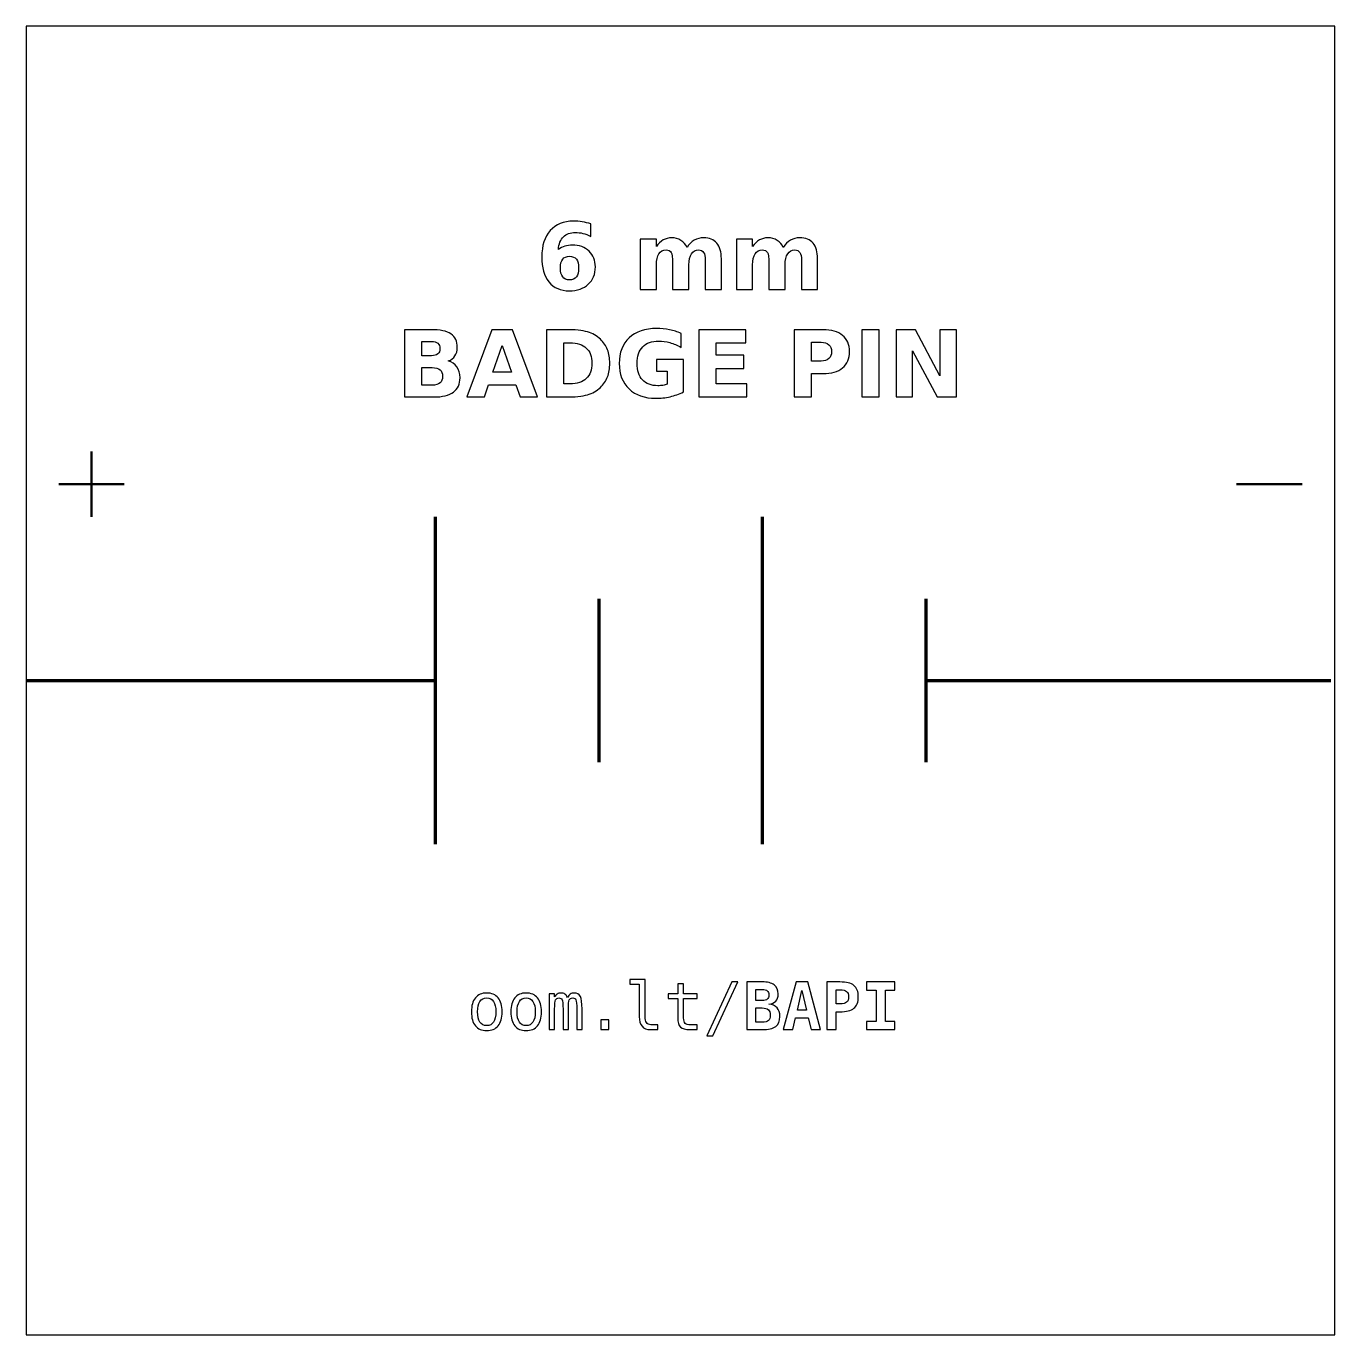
# Model space of a CAD drawing. Header units: centimetres. Extents: x -11.5 to -9.5, y -15.85 to -13.85.
import ezdxf

# ---------------------------------------------------------------- set-up
doc = ezdxf.new("R2010")
doc.units = ezdxf.units.CM
doc.header["$MEASUREMENT"] = 0
doc.layers.add('Layer 1', color=7, linetype='Continuous')

msp = doc.modelspace()

# ---------------------------------------------------------------- linework, layer by layer
at = {"layer": 'Layer 1', "color": 7}
msp.add_open_spline([(-11.5, -13.85), (-11.5, -13.85), (-9.5, -13.85), (-9.5, -13.85), (-9.5, -13.85), (-9.5, -13.85), (-9.5, -15.85), (-9.5, -15.85), (-9.5, -15.85), (-9.5, -15.85), (-11.5, -15.85), (-11.5, -15.85), (-11.5, -15.85), (-11.5, -15.85), (-11.5, -13.85), (-11.5, -13.85)], degree=3, knots=[0, 0, 0, 0, 0.25, 0.25, 0.25, 0.25, 0.5, 0.5, 0.5, 0.5, 0.75, 0.75, 0.75, 0.75, 1, 1, 1, 1], dxfattribs=at)
at = {"layer": 'Layer 1', "color": 250}
for points, knots in [([(-10.63686, -14.15227), (-10.63686, -14.15227), (-10.63686, -14.1713), (-10.63686, -14.1713), (-10.63686, -14.1713), (-10.64123, -14.16923), (-10.64532, -14.1677), (-10.64918, -14.16671), (-10.64918, -14.16671), (-10.65304, -14.16572), (-10.65682, -14.16523), (-10.66049, -14.16523), (-10.66049, -14.16523), (-10.6684, -14.16523), (-10.67453, -14.16742), (-10.67895, -14.17182), (-10.67895, -14.17182), (-10.68335, -14.17619), (-10.68594, -14.1827), (-10.68667, -14.19134), (-10.68667, -14.19134), (-10.68364, -14.1891), (-10.68034, -14.18741), (-10.67681, -14.18628), (-10.67681, -14.18628), (-10.67329, -14.18515), (-10.66943, -14.18459), (-10.66524, -14.18459), (-10.66524, -14.18459), (-10.65473, -14.18459), (-10.64624, -14.18767), (-10.6398, -14.19383), (-10.6398, -14.19383), (-10.63333, -14.19997), (-10.63011, -14.20803), (-10.63011, -14.21801), (-10.63011, -14.21801), (-10.63011, -14.22904), (-10.63371, -14.23786), (-10.64093, -14.24451), (-10.64093, -14.24451), (-10.64812, -14.25114), (-10.65781, -14.25446), (-10.66992, -14.25446), (-10.66992, -14.25446), (-10.68328, -14.25446), (-10.69363, -14.24994), (-10.70097, -14.24091), (-10.70097, -14.24091), (-10.70828, -14.2319), (-10.71195, -14.21909), (-10.71195, -14.20251), (-10.71195, -14.20251), (-10.71195, -14.18553), (-10.70767, -14.17217), (-10.69911, -14.16246), (-10.69911, -14.16246), (-10.69053, -14.15274), (-10.67879, -14.14787), (-10.66386, -14.14787), (-10.66386, -14.14787), (-10.65913, -14.14787), (-10.65454, -14.14825), (-10.65007, -14.14898), (-10.65007, -14.14898), (-10.64563, -14.14971), (-10.64123, -14.15081), (-10.63686, -14.15227)], [0, 0, 0, 0, 0.0588235, 0.0588235, 0.0588235, 0.0588235, 0.1176471, 0.1176471, 0.1176471, 0.1176471, 0.1764706, 0.1764706, 0.1764706, 0.1764706, 0.2352941, 0.2352941, 0.2352941, 0.2352941, 0.2941176, 0.2941176, 0.2941176, 0.2941176, 0.3529412, 0.3529412, 0.3529412, 0.3529412, 0.4117647, 0.4117647, 0.4117647, 0.4117647, 0.4705882, 0.4705882, 0.4705882, 0.4705882, 0.5294118, 0.5294118, 0.5294118, 0.5294118, 0.5882353, 0.5882353, 0.5882353, 0.5882353, 0.6470588, 0.6470588, 0.6470588, 0.6470588, 0.7058824, 0.7058824, 0.7058824, 0.7058824, 0.7647059, 0.7647059, 0.7647059, 0.7647059, 0.8235294, 0.8235294, 0.8235294, 0.8235294, 0.8823529, 0.8823529, 0.8823529, 0.8823529, 0.9411765, 0.9411765, 0.9411765, 0.9411765, 1, 1, 1, 1]), ([(-10.49001, -14.18811), (-10.48688, -14.18334), (-10.48319, -14.17969), (-10.47888, -14.1772), (-10.47888, -14.1772), (-10.47458, -14.17468), (-10.46988, -14.17344), (-10.46473, -14.17344), (-10.46473, -14.17344), (-10.45586, -14.17344), (-10.44911, -14.17617), (-10.44448, -14.18165), (-10.44448, -14.18165), (-10.43984, -14.1871), (-10.43751, -14.19505), (-10.43751, -14.20547), (-10.43751, -14.20547), (-10.43751, -14.20547), (-10.43751, -14.25246), (-10.43751, -14.25246), (-10.43751, -14.25246), (-10.43751, -14.25246), (-10.46233, -14.25246), (-10.46233, -14.25246), (-10.46233, -14.25246), (-10.46233, -14.25246), (-10.46233, -14.21222), (-10.46233, -14.21222), (-10.46233, -14.21222), (-10.46228, -14.21163), (-10.46226, -14.21102), (-10.46223, -14.21036), (-10.46223, -14.21036), (-10.46221, -14.20973), (-10.46219, -14.20881), (-10.46219, -14.20761), (-10.46219, -14.20761), (-10.46219, -14.20215), (-10.46298, -14.19818), (-10.46461, -14.19573), (-10.46461, -14.19573), (-10.46621, -14.19326), (-10.46879, -14.19204), (-10.47237, -14.19204), (-10.47237, -14.19204), (-10.47707, -14.19204), (-10.48067, -14.19397), (-10.48323, -14.19783), (-10.48323, -14.19783), (-10.48577, -14.20168), (-10.48709, -14.20726), (-10.48719, -14.21457), (-10.48719, -14.21457), (-10.48719, -14.21457), (-10.48719, -14.25246), (-10.48719, -14.25246), (-10.48719, -14.25246), (-10.48719, -14.25246), (-10.512, -14.25246), (-10.512, -14.25246), (-10.512, -14.25246), (-10.512, -14.25246), (-10.512, -14.21222), (-10.512, -14.21222), (-10.512, -14.21222), (-10.512, -14.20368), (-10.51273, -14.19818), (-10.51421, -14.19573), (-10.51421, -14.19573), (-10.51567, -14.19326), (-10.51828, -14.19204), (-10.52204, -14.19204), (-10.52204, -14.19204), (-10.52679, -14.19204), (-10.53044, -14.19399), (-10.533, -14.19787), (-10.533, -14.19787), (-10.53556, -14.20175), (-10.53686, -14.20728), (-10.53686, -14.2145), (-10.53686, -14.2145), (-10.53686, -14.2145), (-10.53686, -14.25246), (-10.53686, -14.25246), (-10.53686, -14.25246), (-10.53686, -14.25246), (-10.56167, -14.25246), (-10.56167, -14.25246), (-10.56167, -14.25246), (-10.56167, -14.25246), (-10.56167, -14.1753), (-10.56167, -14.1753), (-10.56167, -14.1753), (-10.56167, -14.1753), (-10.53686, -14.1753), (-10.53686, -14.1753), (-10.53686, -14.1753), (-10.53686, -14.1753), (-10.53686, -14.18661), (-10.53686, -14.18661), (-10.53686, -14.18661), (-10.53382, -14.18223), (-10.53034, -14.17897), (-10.52641, -14.17675), (-10.52641, -14.17675), (-10.52249, -14.17454), (-10.51816, -14.17344), (-10.51343, -14.17344), (-10.51343, -14.17344), (-10.50812, -14.17344), (-10.50339, -14.17473), (-10.49932, -14.1773), (-10.49932, -14.1773), (-10.49523, -14.17988), (-10.49212, -14.18348), (-10.49001, -14.18811)], [0, 0, 0, 0, 0.0344828, 0.0344828, 0.0344828, 0.0344828, 0.0689655, 0.0689655, 0.0689655, 0.0689655, 0.1034483, 0.1034483, 0.1034483, 0.1034483, 0.137931, 0.137931, 0.137931, 0.137931, 0.1724138, 0.1724138, 0.1724138, 0.1724138, 0.2068966, 0.2068966, 0.2068966, 0.2068966, 0.2413793, 0.2413793, 0.2413793, 0.2413793, 0.2758621, 0.2758621, 0.2758621, 0.2758621, 0.3103448, 0.3103448, 0.3103448, 0.3103448, 0.3448276, 0.3448276, 0.3448276, 0.3448276, 0.3793103, 0.3793103, 0.3793103, 0.3793103, 0.4137931, 0.4137931, 0.4137931, 0.4137931, 0.4482759, 0.4482759, 0.4482759, 0.4482759, 0.4827586, 0.4827586, 0.4827586, 0.4827586, 0.5172414, 0.5172414, 0.5172414, 0.5172414, 0.5517241, 0.5517241, 0.5517241, 0.5517241, 0.5862069, 0.5862069, 0.5862069, 0.5862069, 0.6206897, 0.6206897, 0.6206897, 0.6206897, 0.6551724, 0.6551724, 0.6551724, 0.6551724, 0.6896552, 0.6896552, 0.6896552, 0.6896552, 0.7241379, 0.7241379, 0.7241379, 0.7241379, 0.7586207, 0.7586207, 0.7586207, 0.7586207, 0.7931034, 0.7931034, 0.7931034, 0.7931034, 0.8275862, 0.8275862, 0.8275862, 0.8275862, 0.862069, 0.862069, 0.862069, 0.862069, 0.8965517, 0.8965517, 0.8965517, 0.8965517, 0.9310345, 0.9310345, 0.9310345, 0.9310345, 0.9655172, 0.9655172, 0.9655172, 0.9655172, 1, 1, 1, 1]), ([(-10.34297, -14.18811), (-10.33984, -14.18334), (-10.33615, -14.17969), (-10.33184, -14.1772), (-10.33184, -14.1772), (-10.32754, -14.17468), (-10.32284, -14.17344), (-10.31769, -14.17344), (-10.31769, -14.17344), (-10.30882, -14.17344), (-10.30207, -14.17617), (-10.29744, -14.18165), (-10.29744, -14.18165), (-10.2928, -14.1871), (-10.29047, -14.19505), (-10.29047, -14.20547), (-10.29047, -14.20547), (-10.29047, -14.20547), (-10.29047, -14.25246), (-10.29047, -14.25246), (-10.29047, -14.25246), (-10.29047, -14.25246), (-10.31529, -14.25246), (-10.31529, -14.25246), (-10.31529, -14.25246), (-10.31529, -14.25246), (-10.31529, -14.21222), (-10.31529, -14.21222), (-10.31529, -14.21222), (-10.31524, -14.21163), (-10.31522, -14.21102), (-10.31519, -14.21036), (-10.31519, -14.21036), (-10.31517, -14.20973), (-10.31515, -14.20881), (-10.31515, -14.20761), (-10.31515, -14.20761), (-10.31515, -14.20215), (-10.31594, -14.19818), (-10.31757, -14.19573), (-10.31757, -14.19573), (-10.31917, -14.19326), (-10.32175, -14.19204), (-10.32533, -14.19204), (-10.32533, -14.19204), (-10.33003, -14.19204), (-10.33363, -14.19397), (-10.33619, -14.19783), (-10.33619, -14.19783), (-10.33873, -14.20168), (-10.34005, -14.20726), (-10.34015, -14.21457), (-10.34015, -14.21457), (-10.34015, -14.21457), (-10.34015, -14.25246), (-10.34015, -14.25246), (-10.34015, -14.25246), (-10.34015, -14.25246), (-10.36496, -14.25246), (-10.36496, -14.25246), (-10.36496, -14.25246), (-10.36496, -14.25246), (-10.36496, -14.21222), (-10.36496, -14.21222), (-10.36496, -14.21222), (-10.36496, -14.20368), (-10.36569, -14.19818), (-10.36717, -14.19573), (-10.36717, -14.19573), (-10.36863, -14.19326), (-10.37124, -14.19204), (-10.375, -14.19204), (-10.375, -14.19204), (-10.37975, -14.19204), (-10.3834, -14.19399), (-10.38596, -14.19787), (-10.38596, -14.19787), (-10.38852, -14.20175), (-10.38982, -14.20728), (-10.38982, -14.2145), (-10.38982, -14.2145), (-10.38982, -14.2145), (-10.38982, -14.25246), (-10.38982, -14.25246), (-10.38982, -14.25246), (-10.38982, -14.25246), (-10.41463, -14.25246), (-10.41463, -14.25246), (-10.41463, -14.25246), (-10.41463, -14.25246), (-10.41463, -14.1753), (-10.41463, -14.1753), (-10.41463, -14.1753), (-10.41463, -14.1753), (-10.38982, -14.1753), (-10.38982, -14.1753), (-10.38982, -14.1753), (-10.38982, -14.1753), (-10.38982, -14.18661), (-10.38982, -14.18661), (-10.38982, -14.18661), (-10.38678, -14.18223), (-10.3833, -14.17897), (-10.37937, -14.17675), (-10.37937, -14.17675), (-10.37545, -14.17454), (-10.37112, -14.17344), (-10.36639, -14.17344), (-10.36639, -14.17344), (-10.36108, -14.17344), (-10.35635, -14.17473), (-10.35228, -14.1773), (-10.35228, -14.1773), (-10.34819, -14.17988), (-10.34508, -14.18348), (-10.34297, -14.18811)], [0, 0, 0, 0, 0.0344828, 0.0344828, 0.0344828, 0.0344828, 0.0689655, 0.0689655, 0.0689655, 0.0689655, 0.1034483, 0.1034483, 0.1034483, 0.1034483, 0.137931, 0.137931, 0.137931, 0.137931, 0.1724138, 0.1724138, 0.1724138, 0.1724138, 0.2068966, 0.2068966, 0.2068966, 0.2068966, 0.2413793, 0.2413793, 0.2413793, 0.2413793, 0.2758621, 0.2758621, 0.2758621, 0.2758621, 0.3103448, 0.3103448, 0.3103448, 0.3103448, 0.3448276, 0.3448276, 0.3448276, 0.3448276, 0.3793103, 0.3793103, 0.3793103, 0.3793103, 0.4137931, 0.4137931, 0.4137931, 0.4137931, 0.4482759, 0.4482759, 0.4482759, 0.4482759, 0.4827586, 0.4827586, 0.4827586, 0.4827586, 0.5172414, 0.5172414, 0.5172414, 0.5172414, 0.5517241, 0.5517241, 0.5517241, 0.5517241, 0.5862069, 0.5862069, 0.5862069, 0.5862069, 0.6206897, 0.6206897, 0.6206897, 0.6206897, 0.6551724, 0.6551724, 0.6551724, 0.6551724, 0.6896552, 0.6896552, 0.6896552, 0.6896552, 0.7241379, 0.7241379, 0.7241379, 0.7241379, 0.7586207, 0.7586207, 0.7586207, 0.7586207, 0.7931034, 0.7931034, 0.7931034, 0.7931034, 0.8275862, 0.8275862, 0.8275862, 0.8275862, 0.862069, 0.862069, 0.862069, 0.862069, 0.8965517, 0.8965517, 0.8965517, 0.8965517, 0.9310345, 0.9310345, 0.9310345, 0.9310345, 0.9655172, 0.9655172, 0.9655172, 0.9655172, 1, 1, 1, 1]), ([(-10.66964, -14.20168), (-10.6743, -14.20168), (-10.67778, -14.20319), (-10.68008, -14.2062), (-10.68008, -14.2062), (-10.68241, -14.20921), (-10.68356, -14.21373), (-10.68356, -14.21972), (-10.68356, -14.21972), (-10.68356, -14.22574), (-10.68241, -14.23026), (-10.68008, -14.23327), (-10.68008, -14.23327), (-10.67778, -14.23628), (-10.6743, -14.23778), (-10.66964, -14.23778), (-10.66964, -14.23778), (-10.66496, -14.23778), (-10.66146, -14.23628), (-10.65915, -14.23327), (-10.65915, -14.23327), (-10.65682, -14.23026), (-10.65567, -14.22574), (-10.65567, -14.21972), (-10.65567, -14.21972), (-10.65567, -14.21373), (-10.65682, -14.20921), (-10.65915, -14.2062), (-10.65915, -14.2062), (-10.66146, -14.20319), (-10.66496, -14.20168), (-10.66964, -14.20168)], [0, 0, 0, 0, 0.125, 0.125, 0.125, 0.125, 0.25, 0.25, 0.25, 0.25, 0.375, 0.375, 0.375, 0.375, 0.5, 0.5, 0.5, 0.5, 0.625, 0.625, 0.625, 0.625, 0.75, 0.75, 0.75, 0.75, 0.875, 0.875, 0.875, 0.875, 1, 1, 1, 1]), ([(-10.85489, -14.36165), (-10.8492, -14.3633), (-10.84478, -14.36636), (-10.84165, -14.37083), (-10.84165, -14.37083), (-10.83852, -14.37527), (-10.83697, -14.38075), (-10.83697, -14.38722), (-10.83697, -14.38722), (-10.83697, -14.39714), (-10.84034, -14.40453), (-10.84704, -14.4094), (-10.84704, -14.4094), (-10.85374, -14.41426), (-10.86395, -14.41671), (-10.87764, -14.41671), (-10.87764, -14.41671), (-10.87764, -14.41671), (-10.92166, -14.41671), (-10.92166, -14.41671), (-10.92166, -14.41671), (-10.92166, -14.41671), (-10.92166, -14.31384), (-10.92166, -14.31384), (-10.92166, -14.31384), (-10.92166, -14.31384), (-10.88184, -14.31384), (-10.88184, -14.31384), (-10.88184, -14.31384), (-10.86755, -14.31384), (-10.8572, -14.316), (-10.8508, -14.32031), (-10.8508, -14.32031), (-10.84438, -14.32464), (-10.84118, -14.33155), (-10.84118, -14.34105), (-10.84118, -14.34105), (-10.84118, -14.34606), (-10.84236, -14.35032), (-10.84469, -14.35385), (-10.84469, -14.35385), (-10.84704, -14.35735), (-10.85042, -14.35996), (-10.85489, -14.36165)], [0, 0, 0, 0, 0.0909091, 0.0909091, 0.0909091, 0.0909091, 0.1818182, 0.1818182, 0.1818182, 0.1818182, 0.2727273, 0.2727273, 0.2727273, 0.2727273, 0.3636364, 0.3636364, 0.3636364, 0.3636364, 0.4545455, 0.4545455, 0.4545455, 0.4545455, 0.5454545, 0.5454545, 0.5454545, 0.5454545, 0.6363636, 0.6363636, 0.6363636, 0.6363636, 0.7272727, 0.7272727, 0.7272727, 0.7272727, 0.8181818, 0.8181818, 0.8181818, 0.8181818, 0.9090909, 0.9090909, 0.9090909, 0.9090909, 1, 1, 1, 1]), ([(-10.75169, -14.39799), (-10.75169, -14.39799), (-10.79318, -14.39799), (-10.79318, -14.39799), (-10.79318, -14.39799), (-10.79318, -14.39799), (-10.79972, -14.41671), (-10.79972, -14.41671), (-10.79972, -14.41671), (-10.79972, -14.41671), (-10.82639, -14.41671), (-10.82639, -14.41671), (-10.82639, -14.41671), (-10.82639, -14.41671), (-10.78829, -14.31384), (-10.78829, -14.31384), (-10.78829, -14.31384), (-10.78829, -14.31384), (-10.75666, -14.31384), (-10.75666, -14.31384), (-10.75666, -14.31384), (-10.75666, -14.31384), (-10.71856, -14.41671), (-10.71856, -14.41671), (-10.71856, -14.41671), (-10.71856, -14.41671), (-10.74523, -14.41671), (-10.74523, -14.41671), (-10.74523, -14.41671), (-10.74523, -14.41671), (-10.75169, -14.39799), (-10.75169, -14.39799)], [0, 0, 0, 0, 0.125, 0.125, 0.125, 0.125, 0.25, 0.25, 0.25, 0.25, 0.375, 0.375, 0.375, 0.375, 0.5, 0.5, 0.5, 0.5, 0.625, 0.625, 0.625, 0.625, 0.75, 0.75, 0.75, 0.75, 0.875, 0.875, 0.875, 0.875, 1, 1, 1, 1]), ([(-10.70489, -14.31384), (-10.70489, -14.31384), (-10.6769, -14.31384), (-10.6769, -14.31384), (-10.6769, -14.31384), (-10.66129, -14.31384), (-10.64967, -14.31495), (-10.64203, -14.31718), (-10.64203, -14.31718), (-10.63438, -14.31941), (-10.62782, -14.32318), (-10.62234, -14.32852), (-10.62234, -14.32852), (-10.61752, -14.33315), (-10.61395, -14.33851), (-10.61159, -14.34458), (-10.61159, -14.34458), (-10.60927, -14.35062), (-10.60809, -14.35749), (-10.60809, -14.36518), (-10.60809, -14.36518), (-10.60809, -14.37294), (-10.60927, -14.37986), (-10.61159, -14.38595), (-10.61159, -14.38595), (-10.61395, -14.39204), (-10.61752, -14.3974), (-10.62234, -14.40203), (-10.62234, -14.40203), (-10.62787, -14.40737), (-10.63448, -14.41114), (-10.64219, -14.41337), (-10.64219, -14.41337), (-10.64991, -14.4156), (-10.66148, -14.41671), (-10.6769, -14.41671), (-10.6769, -14.41671), (-10.6769, -14.41671), (-10.70489, -14.41671), (-10.70489, -14.41671), (-10.70489, -14.41671), (-10.70489, -14.41671), (-10.70489, -14.31384), (-10.70489, -14.31384)], [0, 0, 0, 0, 0.0909091, 0.0909091, 0.0909091, 0.0909091, 0.1818182, 0.1818182, 0.1818182, 0.1818182, 0.2727273, 0.2727273, 0.2727273, 0.2727273, 0.3636364, 0.3636364, 0.3636364, 0.3636364, 0.4545455, 0.4545455, 0.4545455, 0.4545455, 0.5454545, 0.5454545, 0.5454545, 0.5454545, 0.6363636, 0.6363636, 0.6363636, 0.6363636, 0.7272727, 0.7272727, 0.7272727, 0.7272727, 0.8181818, 0.8181818, 0.8181818, 0.8181818, 0.9090909, 0.9090909, 0.9090909, 0.9090909, 1, 1, 1, 1]), ([(-10.4953, -14.40907), (-10.50191, -14.41229), (-10.50877, -14.41469), (-10.5159, -14.41631), (-10.5159, -14.41631), (-10.52303, -14.41791), (-10.53036, -14.41871), (-10.53796, -14.41871), (-10.53796, -14.41871), (-10.55508, -14.41871), (-10.56865, -14.41391), (-10.57867, -14.40434), (-10.57867, -14.40434), (-10.58869, -14.39477), (-10.5937, -14.38179), (-10.5937, -14.36537), (-10.5937, -14.36537), (-10.5937, -14.34879), (-10.58859, -14.33576), (-10.57841, -14.32623), (-10.57841, -14.32623), (-10.5682, -14.31673), (-10.55423, -14.31198), (-10.5365, -14.31198), (-10.5365, -14.31198), (-10.52966, -14.31198), (-10.5231, -14.31262), (-10.51682, -14.31391), (-10.51682, -14.31391), (-10.51056, -14.3152), (-10.50463, -14.31711), (-10.49908, -14.31963), (-10.49908, -14.31963), (-10.49908, -14.31963), (-10.49908, -14.34091), (-10.49908, -14.34091), (-10.49908, -14.34091), (-10.50482, -14.33764), (-10.51054, -14.33522), (-10.51621, -14.33362), (-10.51621, -14.33362), (-10.52187, -14.332), (-10.52756, -14.3312), (-10.53326, -14.3312), (-10.53326, -14.3312), (-10.54384, -14.3312), (-10.55198, -14.33416), (-10.55769, -14.34006), (-10.55769, -14.34006), (-10.56341, -14.34597), (-10.56628, -14.35441), (-10.56628, -14.36537), (-10.56628, -14.36537), (-10.56628, -14.37626), (-10.56352, -14.38468), (-10.558, -14.3906), (-10.558, -14.3906), (-10.55249, -14.39653), (-10.54466, -14.39949), (-10.5345, -14.39949), (-10.5345, -14.39949), (-10.53175, -14.39949), (-10.52919, -14.39933), (-10.52681, -14.39898), (-10.52681, -14.39898), (-10.52444, -14.39862), (-10.52232, -14.39808), (-10.52044, -14.39735), (-10.52044, -14.39735), (-10.52044, -14.39735), (-10.52044, -14.37736), (-10.52044, -14.37736), (-10.52044, -14.37736), (-10.52044, -14.37736), (-10.53662, -14.37736), (-10.53662, -14.37736), (-10.53662, -14.37736), (-10.53662, -14.37736), (-10.53662, -14.35958), (-10.53662, -14.35958), (-10.53662, -14.35958), (-10.53662, -14.35958), (-10.4953, -14.35958), (-10.4953, -14.35958), (-10.4953, -14.35958), (-10.4953, -14.35958), (-10.4953, -14.40907), (-10.4953, -14.40907)], [0, 0, 0, 0, 0.0454545, 0.0454545, 0.0454545, 0.0454545, 0.0909091, 0.0909091, 0.0909091, 0.0909091, 0.1363636, 0.1363636, 0.1363636, 0.1363636, 0.1818182, 0.1818182, 0.1818182, 0.1818182, 0.2272727, 0.2272727, 0.2272727, 0.2272727, 0.2727273, 0.2727273, 0.2727273, 0.2727273, 0.3181818, 0.3181818, 0.3181818, 0.3181818, 0.3636364, 0.3636364, 0.3636364, 0.3636364, 0.4090909, 0.4090909, 0.4090909, 0.4090909, 0.4545455, 0.4545455, 0.4545455, 0.4545455, 0.5, 0.5, 0.5, 0.5, 0.5454545, 0.5454545, 0.5454545, 0.5454545, 0.5909091, 0.5909091, 0.5909091, 0.5909091, 0.6363636, 0.6363636, 0.6363636, 0.6363636, 0.6818182, 0.6818182, 0.6818182, 0.6818182, 0.7272727, 0.7272727, 0.7272727, 0.7272727, 0.7727273, 0.7727273, 0.7727273, 0.7727273, 0.8181818, 0.8181818, 0.8181818, 0.8181818, 0.8636364, 0.8636364, 0.8636364, 0.8636364, 0.9090909, 0.9090909, 0.9090909, 0.9090909, 0.9545455, 0.9545455, 0.9545455, 0.9545455, 1, 1, 1, 1]), ([(-10.47194, -14.31384), (-10.47194, -14.31384), (-10.40035, -14.31384), (-10.40035, -14.31384), (-10.40035, -14.31384), (-10.40035, -14.31384), (-10.40035, -14.3339), (-10.40035, -14.3339), (-10.40035, -14.3339), (-10.40035, -14.3339), (-10.44541, -14.3339), (-10.44541, -14.3339), (-10.44541, -14.3339), (-10.44541, -14.3339), (-10.44541, -14.35305), (-10.44541, -14.35305), (-10.44541, -14.35305), (-10.44541, -14.35305), (-10.40306, -14.35305), (-10.40306, -14.35305), (-10.40306, -14.35305), (-10.40306, -14.35305), (-10.40306, -14.37311), (-10.40306, -14.37311), (-10.40306, -14.37311), (-10.40306, -14.37311), (-10.44541, -14.37311), (-10.44541, -14.37311), (-10.44541, -14.37311), (-10.44541, -14.37311), (-10.44541, -14.39665), (-10.44541, -14.39665), (-10.44541, -14.39665), (-10.44541, -14.39665), (-10.39885, -14.39665), (-10.39885, -14.39665), (-10.39885, -14.39665), (-10.39885, -14.39665), (-10.39885, -14.41671), (-10.39885, -14.41671), (-10.39885, -14.41671), (-10.39885, -14.41671), (-10.47194, -14.41671), (-10.47194, -14.41671), (-10.47194, -14.41671), (-10.47194, -14.41671), (-10.47194, -14.31384), (-10.47194, -14.31384)], [0, 0, 0, 0, 0.0833333, 0.0833333, 0.0833333, 0.0833333, 0.1666667, 0.1666667, 0.1666667, 0.1666667, 0.25, 0.25, 0.25, 0.25, 0.3333333, 0.3333333, 0.3333333, 0.3333333, 0.4166667, 0.4166667, 0.4166667, 0.4166667, 0.5, 0.5, 0.5, 0.5, 0.5833333, 0.5833333, 0.5833333, 0.5833333, 0.6666667, 0.6666667, 0.6666667, 0.6666667, 0.75, 0.75, 0.75, 0.75, 0.8333333, 0.8333333, 0.8333333, 0.8333333, 0.9166667, 0.9166667, 0.9166667, 0.9166667, 1, 1, 1, 1]), ([(-10.32641, -14.31384), (-10.32641, -14.31384), (-10.28239, -14.31384), (-10.28239, -14.31384), (-10.28239, -14.31384), (-10.26929, -14.31384), (-10.25924, -14.31676), (-10.25223, -14.32257), (-10.25223, -14.32257), (-10.24523, -14.32838), (-10.24172, -14.33665), (-10.24172, -14.3474), (-10.24172, -14.3474), (-10.24172, -14.35817), (-10.24523, -14.36647), (-10.25223, -14.37228), (-10.25223, -14.37228), (-10.25924, -14.37809), (-10.26929, -14.38101), (-10.28239, -14.38101), (-10.28239, -14.38101), (-10.28239, -14.38101), (-10.29988, -14.38101), (-10.29988, -14.38101), (-10.29988, -14.38101), (-10.29988, -14.38101), (-10.29988, -14.41671), (-10.29988, -14.41671), (-10.29988, -14.41671), (-10.29988, -14.41671), (-10.32641, -14.41671), (-10.32641, -14.41671), (-10.32641, -14.41671), (-10.32641, -14.41671), (-10.32641, -14.31384), (-10.32641, -14.31384)], [0, 0, 0, 0, 0.1111111, 0.1111111, 0.1111111, 0.1111111, 0.2222222, 0.2222222, 0.2222222, 0.2222222, 0.3333333, 0.3333333, 0.3333333, 0.3333333, 0.4444444, 0.4444444, 0.4444444, 0.4444444, 0.5555556, 0.5555556, 0.5555556, 0.5555556, 0.6666667, 0.6666667, 0.6666667, 0.6666667, 0.7777778, 0.7777778, 0.7777778, 0.7777778, 0.8888889, 0.8888889, 0.8888889, 0.8888889, 1, 1, 1, 1]), ([(-10.223, -14.31384), (-10.223, -14.31384), (-10.19647, -14.31384), (-10.19647, -14.31384), (-10.19647, -14.31384), (-10.19647, -14.31384), (-10.19647, -14.41671), (-10.19647, -14.41671), (-10.19647, -14.41671), (-10.19647, -14.41671), (-10.223, -14.41671), (-10.223, -14.41671), (-10.223, -14.41671), (-10.223, -14.41671), (-10.223, -14.31384), (-10.223, -14.31384)], [0, 0, 0, 0, 0.25, 0.25, 0.25, 0.25, 0.5, 0.5, 0.5, 0.5, 0.75, 0.75, 0.75, 0.75, 1, 1, 1, 1]), ([(-10.17051, -14.31384), (-10.17051, -14.31384), (-10.14088, -14.31384), (-10.14088, -14.31384), (-10.14088, -14.31384), (-10.14088, -14.31384), (-10.10346, -14.3844), (-10.10346, -14.3844), (-10.10346, -14.3844), (-10.10346, -14.3844), (-10.10346, -14.31384), (-10.10346, -14.31384), (-10.10346, -14.31384), (-10.10346, -14.31384), (-10.07832, -14.31384), (-10.07832, -14.31384), (-10.07832, -14.31384), (-10.07832, -14.31384), (-10.07832, -14.41671), (-10.07832, -14.41671), (-10.07832, -14.41671), (-10.07832, -14.41671), (-10.10795, -14.41671), (-10.10795, -14.41671), (-10.10795, -14.41671), (-10.10795, -14.41671), (-10.14537, -14.34615), (-10.14537, -14.34615), (-10.14537, -14.34615), (-10.14537, -14.34615), (-10.14537, -14.41671), (-10.14537, -14.41671), (-10.14537, -14.41671), (-10.14537, -14.41671), (-10.17051, -14.41671), (-10.17051, -14.41671), (-10.17051, -14.41671), (-10.17051, -14.41671), (-10.17051, -14.31384), (-10.17051, -14.31384)], [0, 0, 0, 0, 0.1, 0.1, 0.1, 0.1, 0.2, 0.2, 0.2, 0.2, 0.3, 0.3, 0.3, 0.3, 0.4, 0.4, 0.4, 0.4, 0.5, 0.5, 0.5, 0.5, 0.6, 0.6, 0.6, 0.6, 0.7, 0.7, 0.7, 0.7, 0.8, 0.8, 0.8, 0.8, 0.9, 0.9, 0.9, 0.9, 1, 1, 1, 1]), ([(-10.88046, -14.35366), (-10.87627, -14.35366), (-10.8731, -14.35274), (-10.87096, -14.35091), (-10.87096, -14.35091), (-10.86879, -14.34907), (-10.86771, -14.34637), (-10.86771, -14.34277), (-10.86771, -14.34277), (-10.86771, -14.33924), (-10.86879, -14.33656), (-10.87096, -14.3347), (-10.87096, -14.3347), (-10.8731, -14.33284), (-10.87627, -14.3319), (-10.88046, -14.3319), (-10.88046, -14.3319), (-10.88046, -14.3319), (-10.89513, -14.3319), (-10.89513, -14.3319), (-10.89513, -14.3319), (-10.89513, -14.3319), (-10.89513, -14.35366), (-10.89513, -14.35366), (-10.89513, -14.35366), (-10.89513, -14.35366), (-10.88046, -14.35366), (-10.88046, -14.35366)], [0, 0, 0, 0, 0.1428571, 0.1428571, 0.1428571, 0.1428571, 0.2857143, 0.2857143, 0.2857143, 0.2857143, 0.4285714, 0.4285714, 0.4285714, 0.4285714, 0.5714286, 0.5714286, 0.5714286, 0.5714286, 0.7142857, 0.7142857, 0.7142857, 0.7142857, 0.8571429, 0.8571429, 0.8571429, 0.8571429, 1, 1, 1, 1]), ([(-10.78657, -14.37889), (-10.78657, -14.37889), (-10.75837, -14.37889), (-10.75837, -14.37889), (-10.75837, -14.37889), (-10.75837, -14.37889), (-10.77244, -14.33797), (-10.77244, -14.33797), (-10.77244, -14.33797), (-10.77244, -14.33797), (-10.78657, -14.37889), (-10.78657, -14.37889)], [0, 0, 0, 0, 0.3333333, 0.3333333, 0.3333333, 0.3333333, 0.6666667, 0.6666667, 0.6666667, 0.6666667, 1, 1, 1, 1]), ([(-10.67836, -14.3339), (-10.67836, -14.3339), (-10.67836, -14.39665), (-10.67836, -14.39665), (-10.67836, -14.39665), (-10.67836, -14.39665), (-10.66886, -14.39665), (-10.66886, -14.39665), (-10.66886, -14.39665), (-10.65802, -14.39665), (-10.64974, -14.39397), (-10.64403, -14.38858), (-10.64403, -14.38858), (-10.63831, -14.38322), (-10.63544, -14.37541), (-10.63544, -14.36518), (-10.63544, -14.36518), (-10.63544, -14.35497), (-10.63829, -14.34721), (-10.64398, -14.3419), (-10.64398, -14.3419), (-10.64967, -14.33656), (-10.65797, -14.3339), (-10.66886, -14.3339), (-10.66886, -14.3339), (-10.66886, -14.3339), (-10.67836, -14.3339), (-10.67836, -14.3339)], [0, 0, 0, 0, 0.1428571, 0.1428571, 0.1428571, 0.1428571, 0.2857143, 0.2857143, 0.2857143, 0.2857143, 0.4285714, 0.4285714, 0.4285714, 0.4285714, 0.5714286, 0.5714286, 0.5714286, 0.5714286, 0.7142857, 0.7142857, 0.7142857, 0.7142857, 0.8571429, 0.8571429, 0.8571429, 0.8571429, 1, 1, 1, 1]), ([(-10.29988, -14.33306), (-10.29988, -14.33306), (-10.29988, -14.36179), (-10.29988, -14.36179), (-10.29988, -14.36179), (-10.29988, -14.36179), (-10.28521, -14.36179), (-10.28521, -14.36179), (-10.28521, -14.36179), (-10.28006, -14.36179), (-10.27608, -14.36055), (-10.27328, -14.35803), (-10.27328, -14.35803), (-10.27048, -14.35554), (-10.26907, -14.35199), (-10.26907, -14.3474), (-10.26907, -14.3474), (-10.26907, -14.34279), (-10.27048, -14.33926), (-10.27328, -14.33677), (-10.27328, -14.33677), (-10.27608, -14.3343), (-10.28006, -14.33306), (-10.28521, -14.33306), (-10.28521, -14.33306), (-10.28521, -14.33306), (-10.29988, -14.33306), (-10.29988, -14.33306)], [0, 0, 0, 0, 0.1428571, 0.1428571, 0.1428571, 0.1428571, 0.2857143, 0.2857143, 0.2857143, 0.2857143, 0.4285714, 0.4285714, 0.4285714, 0.4285714, 0.5714286, 0.5714286, 0.5714286, 0.5714286, 0.7142857, 0.7142857, 0.7142857, 0.7142857, 0.8571429, 0.8571429, 0.8571429, 0.8571429, 1, 1, 1, 1]), ([(-10.87956, -14.39865), (-10.87422, -14.39865), (-10.87023, -14.39752), (-10.86752, -14.39528), (-10.86752, -14.39528), (-10.86484, -14.39303), (-10.8635, -14.38962), (-10.8635, -14.38508), (-10.8635, -14.38508), (-10.8635, -14.38063), (-10.86484, -14.37729), (-10.8675, -14.37506), (-10.8675, -14.37506), (-10.87016, -14.37282), (-10.87418, -14.37172), (-10.87956, -14.37172), (-10.87956, -14.37172), (-10.87956, -14.37172), (-10.89513, -14.37172), (-10.89513, -14.37172), (-10.89513, -14.37172), (-10.89513, -14.37172), (-10.89513, -14.39865), (-10.89513, -14.39865), (-10.89513, -14.39865), (-10.89513, -14.39865), (-10.87956, -14.39865), (-10.87956, -14.39865)], [0, 0, 0, 0, 0.1428571, 0.1428571, 0.1428571, 0.1428571, 0.2857143, 0.2857143, 0.2857143, 0.2857143, 0.4285714, 0.4285714, 0.4285714, 0.4285714, 0.5714286, 0.5714286, 0.5714286, 0.5714286, 0.7142857, 0.7142857, 0.7142857, 0.7142857, 0.8571429, 0.8571429, 0.8571429, 0.8571429, 1, 1, 1, 1]), ([(-10.55417, -15.3638), (-10.55417, -15.36784), (-10.55343, -15.37087), (-10.55195, -15.37292), (-10.55195, -15.37292), (-10.55047, -15.37497), (-10.54828, -15.376), (-10.54538, -15.376), (-10.54538, -15.376), (-10.54538, -15.376), (-10.53488, -15.376), (-10.53488, -15.376), (-10.53488, -15.376), (-10.53488, -15.376), (-10.53488, -15.38362), (-10.53488, -15.38362), (-10.53488, -15.38362), (-10.53488, -15.38362), (-10.54625, -15.38362), (-10.54625, -15.38362), (-10.54625, -15.38362), (-10.55163, -15.38362), (-10.55578, -15.38189), (-10.55873, -15.37844), (-10.55873, -15.37844), (-10.56168, -15.37499), (-10.56315, -15.3701), (-10.56315, -15.3638), (-10.56315, -15.3638), (-10.56315, -15.3638), (-10.56315, -15.31413), (-10.56315, -15.31413), (-10.56315, -15.31413), (-10.56315, -15.31413), (-10.57755, -15.31413), (-10.57755, -15.31413), (-10.57755, -15.31413), (-10.57755, -15.31413), (-10.57755, -15.3071), (-10.57755, -15.3071), (-10.57755, -15.3071), (-10.57755, -15.3071), (-10.55417, -15.3071), (-10.55417, -15.3071), (-10.55417, -15.3071), (-10.55417, -15.3071), (-10.55417, -15.3638), (-10.55417, -15.3638)], [0, 0, 0, 0, 0.0833333, 0.0833333, 0.0833333, 0.0833333, 0.1666667, 0.1666667, 0.1666667, 0.1666667, 0.25, 0.25, 0.25, 0.25, 0.3333333, 0.3333333, 0.3333333, 0.3333333, 0.4166667, 0.4166667, 0.4166667, 0.4166667, 0.5, 0.5, 0.5, 0.5, 0.5833333, 0.5833333, 0.5833333, 0.5833333, 0.6666667, 0.6666667, 0.6666667, 0.6666667, 0.75, 0.75, 0.75, 0.75, 0.8333333, 0.8333333, 0.8333333, 0.8333333, 0.9166667, 0.9166667, 0.9166667, 0.9166667, 1, 1, 1, 1]), ([(-10.49517, -15.3134), (-10.49517, -15.3134), (-10.49517, -15.32893), (-10.49517, -15.32893), (-10.49517, -15.32893), (-10.49517, -15.32893), (-10.47475, -15.32893), (-10.47475, -15.32893), (-10.47475, -15.32893), (-10.47475, -15.32893), (-10.47475, -15.33592), (-10.47475, -15.33592), (-10.47475, -15.33592), (-10.47475, -15.33592), (-10.49517, -15.33592), (-10.49517, -15.33592), (-10.49517, -15.33592), (-10.49517, -15.33592), (-10.49517, -15.3656), (-10.49517, -15.3656), (-10.49517, -15.3656), (-10.49517, -15.36964), (-10.49441, -15.37245), (-10.49287, -15.37404), (-10.49287, -15.37404), (-10.49134, -15.37564), (-10.48867, -15.37644), (-10.48487, -15.37644), (-10.48487, -15.37644), (-10.48487, -15.37644), (-10.47475, -15.37644), (-10.47475, -15.37644), (-10.47475, -15.37644), (-10.47475, -15.37644), (-10.47475, -15.38362), (-10.47475, -15.38362), (-10.47475, -15.38362), (-10.47475, -15.38362), (-10.48574, -15.38362), (-10.48574, -15.38362), (-10.48574, -15.38362), (-10.49249, -15.38362), (-10.49724, -15.38227), (-10.50001, -15.37957), (-10.50001, -15.37957), (-10.50277, -15.37687), (-10.50416, -15.3722), (-10.50416, -15.3656), (-10.50416, -15.3656), (-10.50416, -15.3656), (-10.50416, -15.33592), (-10.50416, -15.33592), (-10.50416, -15.33592), (-10.50416, -15.33592), (-10.51876, -15.33592), (-10.51876, -15.33592), (-10.51876, -15.33592), (-10.51876, -15.33592), (-10.51876, -15.32893), (-10.51876, -15.32893), (-10.51876, -15.32893), (-10.51876, -15.32893), (-10.50416, -15.32893), (-10.50416, -15.32893), (-10.50416, -15.32893), (-10.50416, -15.32893), (-10.50416, -15.3134), (-10.50416, -15.3134), (-10.50416, -15.3134), (-10.50416, -15.3134), (-10.49517, -15.3134), (-10.49517, -15.3134)], [0, 0, 0, 0, 0.0555556, 0.0555556, 0.0555556, 0.0555556, 0.1111111, 0.1111111, 0.1111111, 0.1111111, 0.1666667, 0.1666667, 0.1666667, 0.1666667, 0.2222222, 0.2222222, 0.2222222, 0.2222222, 0.2777778, 0.2777778, 0.2777778, 0.2777778, 0.3333333, 0.3333333, 0.3333333, 0.3333333, 0.3888889, 0.3888889, 0.3888889, 0.3888889, 0.4444444, 0.4444444, 0.4444444, 0.4444444, 0.5, 0.5, 0.5, 0.5, 0.5555556, 0.5555556, 0.5555556, 0.5555556, 0.6111111, 0.6111111, 0.6111111, 0.6111111, 0.6666667, 0.6666667, 0.6666667, 0.6666667, 0.7222222, 0.7222222, 0.7222222, 0.7222222, 0.7777778, 0.7777778, 0.7777778, 0.7777778, 0.8333333, 0.8333333, 0.8333333, 0.8333333, 0.8888889, 0.8888889, 0.8888889, 0.8888889, 0.9444444, 0.9444444, 0.9444444, 0.9444444, 1, 1, 1, 1]), ([(-10.42153, -15.31071), (-10.42153, -15.31071), (-10.41224, -15.31071), (-10.41224, -15.31071), (-10.41224, -15.31071), (-10.41224, -15.31071), (-10.45063, -15.3929), (-10.45063, -15.3929), (-10.45063, -15.3929), (-10.45063, -15.3929), (-10.45997, -15.3929), (-10.45997, -15.3929), (-10.45997, -15.3929), (-10.45997, -15.3929), (-10.42153, -15.31071), (-10.42153, -15.31071)], [0, 0, 0, 0, 0.25, 0.25, 0.25, 0.25, 0.5, 0.5, 0.5, 0.5, 0.75, 0.75, 0.75, 0.75, 1, 1, 1, 1]), ([(-10.39864, -15.31061), (-10.39864, -15.31061), (-10.37515, -15.31061), (-10.37515, -15.31061), (-10.37515, -15.31061), (-10.36704, -15.31061), (-10.36095, -15.31215), (-10.35687, -15.31523), (-10.35687, -15.31523), (-10.35278, -15.3183), (-10.35073, -15.3229), (-10.35073, -15.32901), (-10.35073, -15.32901), (-10.35073, -15.33372), (-10.35193, -15.33737), (-10.35435, -15.34), (-10.35435, -15.34), (-10.35675, -15.34265), (-10.36029, -15.34417), (-10.36494, -15.3446), (-10.36494, -15.3446), (-10.35937, -15.34515), (-10.35519, -15.34702), (-10.35237, -15.35022), (-10.35237, -15.35022), (-10.34955, -15.3534), (-10.34815, -15.35787), (-10.34815, -15.3636), (-10.34815, -15.3636), (-10.34815, -15.37064), (-10.35027, -15.37572), (-10.3545, -15.37889), (-10.3545, -15.37889), (-10.35874, -15.38204), (-10.36562, -15.38362), (-10.37515, -15.38362), (-10.37515, -15.38362), (-10.37515, -15.38362), (-10.39864, -15.38362), (-10.39864, -15.38362), (-10.39864, -15.38362), (-10.39864, -15.38362), (-10.39864, -15.31061), (-10.39864, -15.31061)], [0, 0, 0, 0, 0.0909091, 0.0909091, 0.0909091, 0.0909091, 0.1818182, 0.1818182, 0.1818182, 0.1818182, 0.2727273, 0.2727273, 0.2727273, 0.2727273, 0.3636364, 0.3636364, 0.3636364, 0.3636364, 0.4545455, 0.4545455, 0.4545455, 0.4545455, 0.5454545, 0.5454545, 0.5454545, 0.5454545, 0.6363636, 0.6363636, 0.6363636, 0.6363636, 0.7272727, 0.7272727, 0.7272727, 0.7272727, 0.8181818, 0.8181818, 0.8181818, 0.8181818, 0.9090909, 0.9090909, 0.9090909, 0.9090909, 1, 1, 1, 1]), ([(-10.32323, -15.31071), (-10.32323, -15.31071), (-10.30561, -15.31071), (-10.30561, -15.31071), (-10.30561, -15.31071), (-10.30561, -15.31071), (-10.28592, -15.38362), (-10.28592, -15.38362), (-10.28592, -15.38362), (-10.28592, -15.38362), (-10.30033, -15.38362), (-10.30033, -15.38362), (-10.30033, -15.38362), (-10.30033, -15.38362), (-10.30483, -15.3656), (-10.30483, -15.3656), (-10.30483, -15.3656), (-10.30483, -15.3656), (-10.32411, -15.3656), (-10.32411, -15.3656), (-10.32411, -15.3656), (-10.32411, -15.3656), (-10.32851, -15.38362), (-10.32851, -15.38362), (-10.32851, -15.38362), (-10.32851, -15.38362), (-10.34291, -15.38362), (-10.34291, -15.38362), (-10.34291, -15.38362), (-10.34291, -15.38362), (-10.32323, -15.31071), (-10.32323, -15.31071)], [0, 0, 0, 0, 0.125, 0.125, 0.125, 0.125, 0.25, 0.25, 0.25, 0.25, 0.375, 0.375, 0.375, 0.375, 0.5, 0.5, 0.5, 0.5, 0.625, 0.625, 0.625, 0.625, 0.75, 0.75, 0.75, 0.75, 0.875, 0.875, 0.875, 0.875, 1, 1, 1, 1]), ([(-10.2764, -15.31071), (-10.2764, -15.31071), (-10.25662, -15.31071), (-10.25662, -15.31071), (-10.25662, -15.31071), (-10.24657, -15.31071), (-10.23933, -15.3125), (-10.23492, -15.31608), (-10.23492, -15.31608), (-10.2305, -15.31966), (-10.2283, -15.32548), (-10.2283, -15.33351), (-10.2283, -15.33351), (-10.2283, -15.34155), (-10.2305, -15.34737), (-10.23492, -15.35095), (-10.23492, -15.35095), (-10.23933, -15.35453), (-10.24657, -15.35632), (-10.25662, -15.35632), (-10.25662, -15.35632), (-10.25662, -15.35632), (-10.262, -15.35632), (-10.262, -15.35632), (-10.262, -15.35632), (-10.262, -15.35632), (-10.262, -15.38362), (-10.262, -15.38362), (-10.262, -15.38362), (-10.262, -15.38362), (-10.2764, -15.38362), (-10.2764, -15.38362), (-10.2764, -15.38362), (-10.2764, -15.38362), (-10.2764, -15.31071), (-10.2764, -15.31071)], [0, 0, 0, 0, 0.1111111, 0.1111111, 0.1111111, 0.1111111, 0.2222222, 0.2222222, 0.2222222, 0.2222222, 0.3333333, 0.3333333, 0.3333333, 0.3333333, 0.4444444, 0.4444444, 0.4444444, 0.4444444, 0.5555556, 0.5555556, 0.5555556, 0.5555556, 0.6666667, 0.6666667, 0.6666667, 0.6666667, 0.7777778, 0.7777778, 0.7777778, 0.7777778, 0.8888889, 0.8888889, 0.8888889, 0.8888889, 1, 1, 1, 1]), ([(-10.21571, -15.32341), (-10.21571, -15.32341), (-10.21571, -15.31071), (-10.21571, -15.31071), (-10.21571, -15.31071), (-10.21571, -15.31071), (-10.1723, -15.31071), (-10.1723, -15.31071), (-10.1723, -15.31071), (-10.1723, -15.31071), (-10.1723, -15.32341), (-10.1723, -15.32341), (-10.1723, -15.32341), (-10.1723, -15.32341), (-10.18681, -15.32341), (-10.18681, -15.32341), (-10.18681, -15.32341), (-10.18681, -15.32341), (-10.18681, -15.37092), (-10.18681, -15.37092), (-10.18681, -15.37092), (-10.18681, -15.37092), (-10.1723, -15.37092), (-10.1723, -15.37092), (-10.1723, -15.37092), (-10.1723, -15.37092), (-10.1723, -15.38362), (-10.1723, -15.38362), (-10.1723, -15.38362), (-10.1723, -15.38362), (-10.21571, -15.38362), (-10.21571, -15.38362), (-10.21571, -15.38362), (-10.21571, -15.38362), (-10.21571, -15.37092), (-10.21571, -15.37092), (-10.21571, -15.37092), (-10.21571, -15.37092), (-10.20121, -15.37092), (-10.20121, -15.37092), (-10.20121, -15.37092), (-10.20121, -15.37092), (-10.20121, -15.32341), (-10.20121, -15.32341), (-10.20121, -15.32341), (-10.20121, -15.32341), (-10.21571, -15.32341), (-10.21571, -15.32341)], [0, 0, 0, 0, 0.0833333, 0.0833333, 0.0833333, 0.0833333, 0.1666667, 0.1666667, 0.1666667, 0.1666667, 0.25, 0.25, 0.25, 0.25, 0.3333333, 0.3333333, 0.3333333, 0.3333333, 0.4166667, 0.4166667, 0.4166667, 0.4166667, 0.5, 0.5, 0.5, 0.5, 0.5833333, 0.5833333, 0.5833333, 0.5833333, 0.6666667, 0.6666667, 0.6666667, 0.6666667, 0.75, 0.75, 0.75, 0.75, 0.8333333, 0.8333333, 0.8333333, 0.8333333, 0.9166667, 0.9166667, 0.9166667, 0.9166667, 1, 1, 1, 1]), ([(-10.79612, -15.32761), (-10.78854, -15.32761), (-10.78274, -15.33006), (-10.77872, -15.33498), (-10.77872, -15.33498), (-10.7747, -15.3399), (-10.77269, -15.34702), (-10.77269, -15.35632), (-10.77269, -15.35632), (-10.77269, -15.36567), (-10.77469, -15.37279), (-10.77869, -15.37769), (-10.77869, -15.37769), (-10.78271, -15.38259), (-10.78851, -15.38504), (-10.79612, -15.38504), (-10.79612, -15.38504), (-10.80372, -15.38504), (-10.80951, -15.38259), (-10.81353, -15.37769), (-10.81353, -15.37769), (-10.81753, -15.37279), (-10.81953, -15.36567), (-10.81953, -15.35632), (-10.81953, -15.35632), (-10.81953, -15.34702), (-10.81753, -15.3399), (-10.81353, -15.33498), (-10.81353, -15.33498), (-10.80951, -15.33006), (-10.80372, -15.32761), (-10.79612, -15.32761)], [0, 0, 0, 0, 0.125, 0.125, 0.125, 0.125, 0.25, 0.25, 0.25, 0.25, 0.375, 0.375, 0.375, 0.375, 0.5, 0.5, 0.5, 0.5, 0.625, 0.625, 0.625, 0.625, 0.75, 0.75, 0.75, 0.75, 0.875, 0.875, 0.875, 0.875, 1, 1, 1, 1]), ([(-10.79612, -15.33523), (-10.80069, -15.33523), (-10.80414, -15.337), (-10.80649, -15.34055), (-10.80649, -15.34055), (-10.80884, -15.3441), (-10.81001, -15.34937), (-10.81001, -15.35632), (-10.81001, -15.35632), (-10.81001, -15.36325), (-10.80884, -15.3685), (-10.80649, -15.37207), (-10.80649, -15.37207), (-10.80414, -15.37564), (-10.80069, -15.37742), (-10.79612, -15.37742), (-10.79612, -15.37742), (-10.79154, -15.37742), (-10.78807, -15.37564), (-10.78572, -15.37207), (-10.78572, -15.37207), (-10.78337, -15.3685), (-10.78221, -15.36325), (-10.78221, -15.35632), (-10.78221, -15.35632), (-10.78221, -15.34937), (-10.78337, -15.3441), (-10.78572, -15.34055), (-10.78572, -15.34055), (-10.78807, -15.337), (-10.79154, -15.33523), (-10.79612, -15.33523)], [0, 0, 0, 0, 0.125, 0.125, 0.125, 0.125, 0.25, 0.25, 0.25, 0.25, 0.375, 0.375, 0.375, 0.375, 0.5, 0.5, 0.5, 0.5, 0.625, 0.625, 0.625, 0.625, 0.75, 0.75, 0.75, 0.75, 0.875, 0.875, 0.875, 0.875, 1, 1, 1, 1]), ([(-10.73591, -15.32761), (-10.72833, -15.32761), (-10.72253, -15.33006), (-10.71851, -15.33498), (-10.71851, -15.33498), (-10.71449, -15.3399), (-10.71248, -15.34702), (-10.71248, -15.35632), (-10.71248, -15.35632), (-10.71248, -15.36567), (-10.71448, -15.37279), (-10.71848, -15.37769), (-10.71848, -15.37769), (-10.7225, -15.38259), (-10.7283, -15.38504), (-10.73591, -15.38504), (-10.73591, -15.38504), (-10.74351, -15.38504), (-10.7493, -15.38259), (-10.75332, -15.37769), (-10.75332, -15.37769), (-10.75732, -15.37279), (-10.75932, -15.36567), (-10.75932, -15.35632), (-10.75932, -15.35632), (-10.75932, -15.34702), (-10.75732, -15.3399), (-10.75332, -15.33498), (-10.75332, -15.33498), (-10.7493, -15.33006), (-10.74351, -15.32761), (-10.73591, -15.32761)], [0, 0, 0, 0, 0.125, 0.125, 0.125, 0.125, 0.25, 0.25, 0.25, 0.25, 0.375, 0.375, 0.375, 0.375, 0.5, 0.5, 0.5, 0.5, 0.625, 0.625, 0.625, 0.625, 0.75, 0.75, 0.75, 0.75, 0.875, 0.875, 0.875, 0.875, 1, 1, 1, 1]), ([(-10.73591, -15.33523), (-10.74048, -15.33523), (-10.74393, -15.337), (-10.74628, -15.34055), (-10.74628, -15.34055), (-10.74863, -15.3441), (-10.7498, -15.34937), (-10.7498, -15.35632), (-10.7498, -15.35632), (-10.7498, -15.36325), (-10.74863, -15.3685), (-10.74628, -15.37207), (-10.74628, -15.37207), (-10.74393, -15.37564), (-10.74048, -15.37742), (-10.73591, -15.37742), (-10.73591, -15.37742), (-10.73133, -15.37742), (-10.72786, -15.37564), (-10.72551, -15.37207), (-10.72551, -15.37207), (-10.72316, -15.3685), (-10.722, -15.36325), (-10.722, -15.35632), (-10.722, -15.35632), (-10.722, -15.34937), (-10.72316, -15.3441), (-10.72551, -15.34055), (-10.72551, -15.34055), (-10.72786, -15.337), (-10.73133, -15.33523), (-10.73591, -15.33523)], [0, 0, 0, 0, 0.125, 0.125, 0.125, 0.125, 0.25, 0.25, 0.25, 0.25, 0.375, 0.375, 0.375, 0.375, 0.5, 0.5, 0.5, 0.5, 0.625, 0.625, 0.625, 0.625, 0.75, 0.75, 0.75, 0.75, 0.875, 0.875, 0.875, 0.875, 1, 1, 1, 1]), ([(-10.67279, -15.3345), (-10.67169, -15.33215), (-10.67027, -15.33041), (-10.66855, -15.3293), (-10.66855, -15.3293), (-10.66685, -15.32818), (-10.66479, -15.32761), (-10.66239, -15.32761), (-10.66239, -15.32761), (-10.65799, -15.32761), (-10.65488, -15.32931), (-10.65308, -15.33271), (-10.65308, -15.33271), (-10.65127, -15.33612), (-10.65037, -15.34252), (-10.65037, -15.35193), (-10.65037, -15.35193), (-10.65037, -15.35193), (-10.65037, -15.38362), (-10.65037, -15.38362), (-10.65037, -15.38362), (-10.65037, -15.38362), (-10.65857, -15.38362), (-10.65857, -15.38362), (-10.65857, -15.38362), (-10.65857, -15.38362), (-10.65857, -15.35232), (-10.65857, -15.35232), (-10.65857, -15.35232), (-10.65857, -15.3446), (-10.659, -15.33982), (-10.65987, -15.33793), (-10.65987, -15.33793), (-10.66072, -15.33607), (-10.6623, -15.33513), (-10.66459, -15.33513), (-10.66459, -15.33513), (-10.66719, -15.33513), (-10.66897, -15.33613), (-10.66994, -15.33813), (-10.66994, -15.33813), (-10.67089, -15.34013), (-10.67137, -15.34487), (-10.67137, -15.35232), (-10.67137, -15.35232), (-10.67137, -15.35232), (-10.67137, -15.38362), (-10.67137, -15.38362), (-10.67137, -15.38362), (-10.67137, -15.38362), (-10.67957, -15.38362), (-10.67957, -15.38362), (-10.67957, -15.38362), (-10.67957, -15.38362), (-10.67957, -15.35232), (-10.67957, -15.35232), (-10.67957, -15.35232), (-10.67957, -15.3445), (-10.68004, -15.33968), (-10.68097, -15.33787), (-10.68097, -15.33787), (-10.68189, -15.33605), (-10.68355, -15.33513), (-10.68597, -15.33513), (-10.68597, -15.33513), (-10.68835, -15.33513), (-10.69001, -15.33613), (-10.69092, -15.33813), (-10.69092, -15.33813), (-10.69186, -15.34013), (-10.69232, -15.34487), (-10.69232, -15.35232), (-10.69232, -15.35232), (-10.69232, -15.35232), (-10.69232, -15.38362), (-10.69232, -15.38362), (-10.69232, -15.38362), (-10.69232, -15.38362), (-10.70047, -15.38362), (-10.70047, -15.38362), (-10.70047, -15.38362), (-10.70047, -15.38362), (-10.70047, -15.32893), (-10.70047, -15.32893), (-10.70047, -15.32893), (-10.70047, -15.32893), (-10.69232, -15.32893), (-10.69232, -15.32893), (-10.69232, -15.32893), (-10.69232, -15.32893), (-10.69232, -15.33361), (-10.69232, -15.33361), (-10.69232, -15.33361), (-10.69126, -15.33166), (-10.68991, -15.33018), (-10.68829, -15.32915), (-10.68829, -15.32915), (-10.68669, -15.32813), (-10.68485, -15.32761), (-10.6828, -15.32761), (-10.6828, -15.32761), (-10.68032, -15.32761), (-10.67827, -15.32818), (-10.67662, -15.32931), (-10.67662, -15.32931), (-10.67497, -15.33046), (-10.6737, -15.33218), (-10.67279, -15.3345)], [0, 0, 0, 0, 0.037037, 0.037037, 0.037037, 0.037037, 0.0740741, 0.0740741, 0.0740741, 0.0740741, 0.1111111, 0.1111111, 0.1111111, 0.1111111, 0.1481481, 0.1481481, 0.1481481, 0.1481481, 0.1851852, 0.1851852, 0.1851852, 0.1851852, 0.2222222, 0.2222222, 0.2222222, 0.2222222, 0.2592593, 0.2592593, 0.2592593, 0.2592593, 0.2962963, 0.2962963, 0.2962963, 0.2962963, 0.3333333, 0.3333333, 0.3333333, 0.3333333, 0.3703704, 0.3703704, 0.3703704, 0.3703704, 0.4074074, 0.4074074, 0.4074074, 0.4074074, 0.4444444, 0.4444444, 0.4444444, 0.4444444, 0.4814815, 0.4814815, 0.4814815, 0.4814815, 0.5185185, 0.5185185, 0.5185185, 0.5185185, 0.5555556, 0.5555556, 0.5555556, 0.5555556, 0.5925926, 0.5925926, 0.5925926, 0.5925926, 0.6296296, 0.6296296, 0.6296296, 0.6296296, 0.6666667, 0.6666667, 0.6666667, 0.6666667, 0.7037037, 0.7037037, 0.7037037, 0.7037037, 0.7407407, 0.7407407, 0.7407407, 0.7407407, 0.7777778, 0.7777778, 0.7777778, 0.7777778, 0.8148148, 0.8148148, 0.8148148, 0.8148148, 0.8518519, 0.8518519, 0.8518519, 0.8518519, 0.8888889, 0.8888889, 0.8888889, 0.8888889, 0.9259259, 0.9259259, 0.9259259, 0.9259259, 0.962963, 0.962963, 0.962963, 0.962963, 1, 1, 1, 1]), ([(-10.38472, -15.32208), (-10.38472, -15.32208), (-10.38472, -15.33903), (-10.38472, -15.33903), (-10.38472, -15.33903), (-10.38472, -15.33903), (-10.37515, -15.33903), (-10.37515, -15.33903), (-10.37515, -15.33903), (-10.3715, -15.33903), (-10.3689, -15.33838), (-10.36735, -15.33708), (-10.36735, -15.33708), (-10.3658, -15.33578), (-10.36504, -15.33363), (-10.36504, -15.33063), (-10.36504, -15.33063), (-10.36504, -15.32763), (-10.36582, -15.32546), (-10.3674, -15.32411), (-10.3674, -15.32411), (-10.36899, -15.32276), (-10.37157, -15.32208), (-10.37515, -15.32208), (-10.37515, -15.32208), (-10.37515, -15.32208), (-10.38472, -15.32208), (-10.38472, -15.32208)], [0, 0, 0, 0, 0.1428571, 0.1428571, 0.1428571, 0.1428571, 0.2857143, 0.2857143, 0.2857143, 0.2857143, 0.4285714, 0.4285714, 0.4285714, 0.4285714, 0.5714286, 0.5714286, 0.5714286, 0.5714286, 0.7142857, 0.7142857, 0.7142857, 0.7142857, 0.8571429, 0.8571429, 0.8571429, 0.8571429, 1, 1, 1, 1]), ([(-10.31444, -15.3239), (-10.31444, -15.3239), (-10.32123, -15.35373), (-10.32123, -15.35373), (-10.32123, -15.35373), (-10.32123, -15.35373), (-10.30761, -15.35373), (-10.30761, -15.35373), (-10.30761, -15.35373), (-10.30761, -15.35373), (-10.31444, -15.3239), (-10.31444, -15.3239)], [0, 0, 0, 0, 0.3333333, 0.3333333, 0.3333333, 0.3333333, 0.6666667, 0.6666667, 0.6666667, 0.6666667, 1, 1, 1, 1]), ([(-10.262, -15.32283), (-10.262, -15.32283), (-10.262, -15.3442), (-10.262, -15.3442), (-10.262, -15.3442), (-10.262, -15.3442), (-10.25608, -15.3442), (-10.25608, -15.3442), (-10.25608, -15.3442), (-10.25137, -15.3442), (-10.24805, -15.3434), (-10.24615, -15.34182), (-10.24615, -15.34182), (-10.24423, -15.34022), (-10.24328, -15.33745), (-10.24328, -15.33351), (-10.24328, -15.33351), (-10.24328, -15.32958), (-10.24423, -15.32681), (-10.24615, -15.32521), (-10.24615, -15.32521), (-10.24805, -15.32363), (-10.25137, -15.32283), (-10.25608, -15.32283), (-10.25608, -15.32283), (-10.25608, -15.32283), (-10.262, -15.32283), (-10.262, -15.32283)], [0, 0, 0, 0, 0.1428571, 0.1428571, 0.1428571, 0.1428571, 0.2857143, 0.2857143, 0.2857143, 0.2857143, 0.4285714, 0.4285714, 0.4285714, 0.4285714, 0.5714286, 0.5714286, 0.5714286, 0.5714286, 0.7142857, 0.7142857, 0.7142857, 0.7142857, 0.8571429, 0.8571429, 0.8571429, 0.8571429, 1, 1, 1, 1]), ([(-10.38472, -15.3505), (-10.38472, -15.3505), (-10.38472, -15.3721), (-10.38472, -15.3721), (-10.38472, -15.3721), (-10.38472, -15.3721), (-10.37515, -15.3721), (-10.37515, -15.3721), (-10.37515, -15.3721), (-10.37055, -15.3721), (-10.36735, -15.37132), (-10.3655, -15.36975), (-10.3655, -15.36975), (-10.36367, -15.36819), (-10.36275, -15.36547), (-10.36275, -15.3616), (-10.36275, -15.3616), (-10.36275, -15.35765), (-10.36372, -15.35482), (-10.36564, -15.35308), (-10.36564, -15.35308), (-10.36755, -15.35137), (-10.37072, -15.3505), (-10.37515, -15.3505), (-10.37515, -15.3505), (-10.37515, -15.3505), (-10.38472, -15.3505), (-10.38472, -15.3505)], [0, 0, 0, 0, 0.1428571, 0.1428571, 0.1428571, 0.1428571, 0.2857143, 0.2857143, 0.2857143, 0.2857143, 0.4285714, 0.4285714, 0.4285714, 0.4285714, 0.5714286, 0.5714286, 0.5714286, 0.5714286, 0.7142857, 0.7142857, 0.7142857, 0.7142857, 0.8571429, 0.8571429, 0.8571429, 0.8571429, 1, 1, 1, 1]), ([(-10.62169, -15.36872), (-10.62169, -15.36872), (-10.60939, -15.36872), (-10.60939, -15.36872), (-10.60939, -15.36872), (-10.60939, -15.36872), (-10.60939, -15.38362), (-10.60939, -15.38362), (-10.60939, -15.38362), (-10.60939, -15.38362), (-10.62169, -15.38362), (-10.62169, -15.38362), (-10.62169, -15.38362), (-10.62169, -15.38362), (-10.62169, -15.36872), (-10.62169, -15.36872)], [0, 0, 0, 0, 0.25, 0.25, 0.25, 0.25, 0.5, 0.5, 0.5, 0.5, 0.75, 0.75, 0.75, 0.75, 1, 1, 1, 1])]:
    msp.add_open_spline(points, degree=3, knots=knots, dxfattribs=at)
at = {"layer": 'Layer 1', "color": 250, "lineweight": 50}
for points in [[(-11.40001, -14.59999), (-11.40001, -14.59999), (-11.40003, -14.49998), (-11.40003, -14.49998)], [(-11.45002, -14.55), (-11.45002, -14.55), (-11.35001, -14.54998), (-11.35001, -14.54998)], [(-9.65002, -14.55), (-9.65002, -14.55), (-9.55001, -14.54998), (-9.55001, -14.54998)]]:
    msp.add_open_spline(points, degree=3, dxfattribs=at)
at = {"layer": 'Layer 1', "color": 250, "lineweight": 106}
for points in [[(-10.875, -14.6), (-10.875, -14.6), (-10.875, -15.1), (-10.875, -15.1)], [(-10.375, -14.6), (-10.375, -14.6), (-10.375, -15.1), (-10.375, -15.1)], [(-10.625, -14.725), (-10.625, -14.725), (-10.625, -14.975), (-10.625, -14.975)], [(-10.125, -14.725), (-10.125, -14.725), (-10.125, -14.975), (-10.125, -14.975)], [(-11.5, -14.85), (-11.5, -14.85), (-10.87502, -14.84998), (-10.87502, -14.84998)], [(-10.125, -14.85), (-10.125, -14.85), (-9.50622, -14.85), (-9.50622, -14.85)]]:
    msp.add_open_spline(points, degree=3, dxfattribs=at)

doc.saveas('drawing.dxf')
